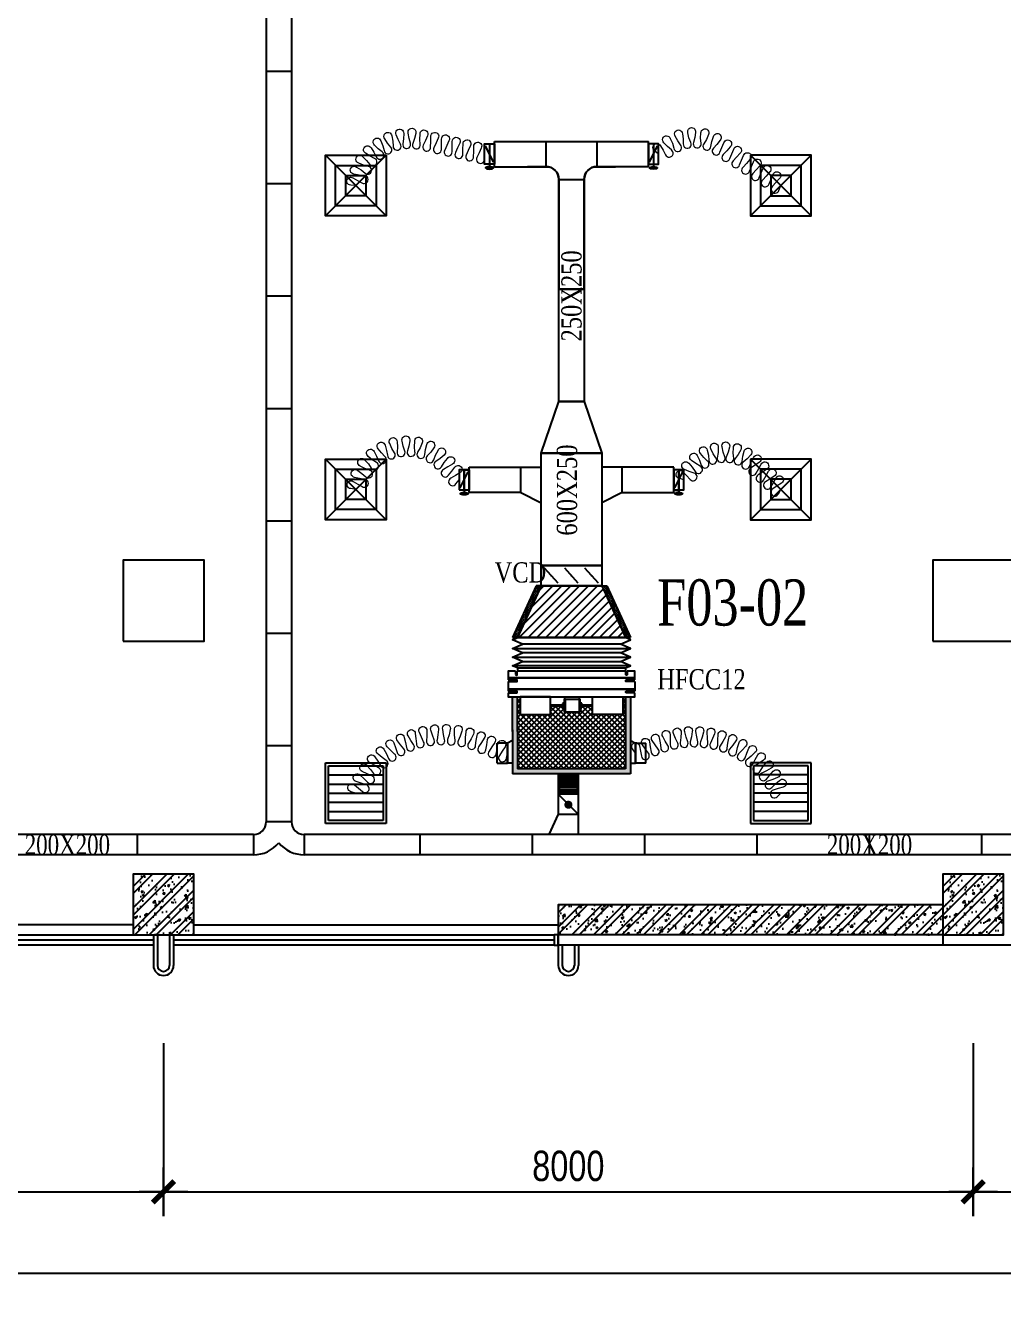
# Model space of a CAD drawing. Header units: metres. Extents: x 352651 to 1421851, y -87441 to -24441.
# Drawn here: x 574113 to 583777, y -79456 to -66894 of the extents above; entities that cross this region are included whole.
import ezdxf
from ezdxf.enums import TextEntityAlignment as Align

# ---------------------------------------------------------------- set-up
doc = ezdxf.new("R2010")
doc.units = ezdxf.units.M
doc.header["$LTSCALE"] = 300
doc.header["$MEASUREMENT"] = 0
doc.header["$PDMODE"] = 2
doc.layers.get('0').update_dxf_attribs({"linetype": 'CONTINUOUS'})
doc.layers.get('Defpoints').update_dxf_attribs({"linetype": 'CONTINUOUS'})
for name, color, linetype in [('bat noi mem', 4, 'CONTINUOUS'), ('CUA', 8, 'CONTINUOUS'), ('CUAGIO', 2, 'CONTINUOUS'), ('dien', 2, 'CONTINUOUS'), ('DIM', 1, 'CONTINUOUS'), ('KT', 1, 'CONTINUOUS'), ('NOITHAT', 145, 'CONTINUOUS'), ('THAY', 9, 'CONTINUOUS'), ('thiet bi', 11, 'CONTINUOUS'), ('TUONG', 7, 'CONTINUOUS'), ('vach', 6, 'CONTINUOUS')]:
    doc.layers.add(name, color=color, linetype=linetype)
doc.layers.add('noi mem', color=5, linetype='BATTING', lineweight=0)
doc.styles.add('CHUKICHTHUOC', font='vnshx.shx', dxfattribs={"width": 0.8, "height": 300, "bigfont": '@extfont2.shx'})
doc.styles.add('PHU', font='vntimeh.shx', dxfattribs={"width": 0.8})
doc.styles.add('ROMANS', font='romans.shx', dxfattribs={"width": 0.75, "bigfont": 'romancvn.shx'})
doc.linetypes.add('BATTING', pattern='A,0.0001,-0.1,[134,ltypeshp.shx,S=0.1,R=0,X=-0.1,Y=0],-0.2,[134,ltypeshp.shx,S=0.1,R=180,X=0.1,Y=0],-0.1', length=0.4001)
doc.dimstyles.new('150', dxfattribs={"dimscale": 150, "dimtxt": 2, "dimasz": 0.1, "dimexe": 1, "dimexo": 0, "dimgap": 0.7, "dimtad": 1, "dimdec": 0, "dimzin": 0, "dimdsep": 46, "dimtxsty": 'CHUKICHTHUOC', "dimblk": 'ARR', "dimcen": 0, "dimdle": 1, "dimclrd": 3, "dimclre": 3, "dimclrt": 3, "dimadec": 0, "dimazin": 0, "dimtfac": 1, "dimtdec": 0, "dimtix": 1, "dimtmove": 2, "dimatfit": 3, "dimldrblk": 'ARR', "dimfxl": 1, "dimtolj": 1, "dimtzin": 0, "dimarcsym": 0})
pattern_1 = [(0, (118321.476, -358213.626), (6.25, 12.5), [0, -12.5])]

# ---------------------------------------------------------------- blocks, each defined once
blk = doc.blocks.new('ARR')
at = {"color": 1}
for p, q in [((0, -16), (0, 16)), ((-16, 0), (16, 0))]:
    blk.add_line(p, q, dxfattribs=at)
at = {"color": 3, "const_width": 3.6}
blk.add_lwpolyline([(-7.07, -7.07), (7.07, 7.07)], dxfattribs=at)
blk = doc.blocks.new('*D76')
at = {"layer": 'Defpoints', "color": 0, "ltscale": 1.5, "transparency": 16777216}
for p in [(567477, -76944), (575477, -76944), (575477, -78413)]:
    blk.add_point(p, dxfattribs=at)
at = {"layer": 'DIM', "color": 3, "lineweight": -2, "ltscale": 1.5, "transparency": 16777216}
for p, q in [((567477, -76944), (567477, -78563)), ((575477, -76944), (575477, -78563)), ((567492, -78413), (575462, -78413))]:
    blk.add_line(p, q, dxfattribs=at)
at = {"layer": 'DIM', "color": 3, "lineweight": -2, "ltscale": 1.5, "transparency": 16777216, "xscale": 15, "yscale": 15, "zscale": 15, "rotation": 180}
blk.add_blockref('ARR', (567477, -78413), dxfattribs=at)
at = {"layer": 'DIM', "color": 3, "lineweight": -2, "ltscale": 1.5, "transparency": 16777216, "xscale": 15, "yscale": 15, "zscale": 15}
blk.add_blockref('ARR', (575477, -78413), dxfattribs=at)
at = {"layer": 'DIM', "color": 3, "ltscale": 1.5, "transparency": 16777216, "insert": (571477, -78158), "char_height": 300, "attachment_point": 5, "style": 'CHUKICHTHUOC'}
blk.add_mtext('\\A1;8000', dxfattribs=at)
blk = doc.blocks.new('*D77')
at = {"layer": 'Defpoints', "color": 0, "ltscale": 1.5, "transparency": 16777216}
for p in [(575477, -76944), (583477, -76944), (583477, -78413)]:
    blk.add_point(p, dxfattribs=at)
at = {"layer": 'DIM', "color": 3, "lineweight": -2, "ltscale": 1.5, "transparency": 16777216}
for p, q in [((575477, -76944), (575477, -78563)), ((583477, -76944), (583477, -78563)), ((575492, -78413), (583462, -78413))]:
    blk.add_line(p, q, dxfattribs=at)
at = {"layer": 'DIM', "color": 3, "lineweight": -2, "ltscale": 1.5, "transparency": 16777216, "xscale": 15, "yscale": 15, "zscale": 15, "rotation": 180}
blk.add_blockref('ARR', (575477, -78413), dxfattribs=at)
at = {"layer": 'DIM', "color": 3, "lineweight": -2, "ltscale": 1.5, "transparency": 16777216, "xscale": 15, "yscale": 15, "zscale": 15}
blk.add_blockref('ARR', (583477, -78413), dxfattribs=at)
at = {"layer": 'DIM', "color": 3, "ltscale": 1.5, "transparency": 16777216, "insert": (579477, -78158), "char_height": 300, "attachment_point": 5, "style": 'CHUKICHTHUOC'}
blk.add_mtext('\\A1;8000', dxfattribs=at)
blk = doc.blocks.new('*D78')
at = {"layer": 'Defpoints', "color": 0, "ltscale": 1.5, "transparency": 16777216}
for p in [(583477, -76944), (589477, -76944), (589477, -78413)]:
    blk.add_point(p, dxfattribs=at)
at = {"layer": 'DIM', "color": 3, "lineweight": -2, "ltscale": 1.5, "transparency": 16777216}
for p, q in [((583477, -76944), (583477, -78563)), ((589477, -76944), (589477, -78563)), ((583492, -78413), (589462, -78413))]:
    blk.add_line(p, q, dxfattribs=at)
at = {"layer": 'DIM', "color": 3, "lineweight": -2, "ltscale": 1.5, "transparency": 16777216, "xscale": 15, "yscale": 15, "zscale": 15, "rotation": 180}
blk.add_blockref('ARR', (583477, -78413), dxfattribs=at)
at = {"layer": 'DIM', "color": 3, "lineweight": -2, "ltscale": 1.5, "transparency": 16777216, "xscale": 15, "yscale": 15, "zscale": 15}
blk.add_blockref('ARR', (589477, -78413), dxfattribs=at)
at = {"layer": 'DIM', "color": 3, "ltscale": 1.5, "transparency": 16777216, "insert": (586477, -78158), "char_height": 300, "attachment_point": 5, "style": 'CHUKICHTHUOC'}
blk.add_mtext('\\A1;6000', dxfattribs=at)
blk = doc.blocks.new('*D79')
at = {"layer": 'Defpoints', "color": 0, "ltscale": 1.5, "transparency": 16777216}
for p in [(545477, -75807), (589477, -75807), (589477, -79216)]:
    blk.add_point(p, dxfattribs=at)
at = {"layer": 'DIM', "color": 3, "lineweight": -2, "ltscale": 1.5, "transparency": 16777216}
for p, q in [((545477, -75807), (545477, -79366)), ((589477, -75807), (589477, -79366)), ((545492, -79216), (589462, -79216))]:
    blk.add_line(p, q, dxfattribs=at)
at = {"layer": 'DIM', "color": 3, "lineweight": -2, "ltscale": 1.5, "transparency": 16777216, "xscale": 15, "yscale": 15, "zscale": 15, "rotation": 180}
blk.add_blockref('ARR', (545477, -79216), dxfattribs=at)
at = {"layer": 'DIM', "color": 3, "lineweight": -2, "ltscale": 1.5, "transparency": 16777216, "xscale": 15, "yscale": 15, "zscale": 15}
blk.add_blockref('ARR', (589477, -79216), dxfattribs=at)
at = {"layer": 'DIM', "color": 3, "ltscale": 1.5, "transparency": 16777216, "insert": (567477, -78961), "char_height": 300, "attachment_point": 5, "style": 'CHUKICHTHUOC'}
blk.add_mtext('\\A1;44000', dxfattribs=at)
blk = doc.blocks.new('cot1')
at = {"layer": 'vach'}
blk.add_lwpolyline([(-400, -400), (400, -400), (400, 400), (-400, 400)], close=True, dxfattribs=at)
blk = doc.blocks.new('SAD')
at = {"layer": 'CUAGIO', "color": 8}
for p, q in [((-300, -300), (300, 300)), ((300, -300), (-300, 300))]:
    blk.add_line(p, q, dxfattribs=at)
at = {"layer": 'CUAGIO'}
blk.add_lwpolyline([(300, -300), (300, 300), (-300, 300), (-300, -300)], close=True, dxfattribs=at)
at = {"layer": 'CUAGIO', "color": 8}
for points in [[(200, -200), (200, 200), (-200, 200), (-200, -200)], [(100, -100), (100, 100), (-100, 100), (-100, -100)]]:
    blk.add_lwpolyline(points, close=True, dxfattribs=at)
blk = doc.blocks.new('SAG')
at = {"layer": 'CUAGIO'}
for p, q in [((-300, 300), (-300, -300)), ((300, 300), (-300, 300)), ((300, -300), (300, 300)), ((-300, -300), (300, -300))]:
    blk.add_line(p, q, dxfattribs=at)
at = {"layer": 'CUAGIO', "color": 8}
for p, q in [((-270, 270), (-270, -270)), ((270, 270), (-270, 270)), ((-180, -270), (-180, 270)), ((-90, -270), (-90, 270)), ((0, -270), (0, 270)), ((90, -270), (90, 270)), ((180, -270), (180, 270)), ((270, -270), (270, 270)), ((-270, -270), (270, -270))]:
    blk.add_line(p, q, dxfattribs=at)
blk = doc.blocks.new('1-van gio D200')
at = {"layer": 'CUAGIO'}
h = blk.add_hatch(dxfattribs=at)
h.set_pattern_fill('ANSI31', color=256, scale=100, style=0)
edge = h.paths.add_edge_path()
edge.add_ellipse((486127, -58494), major_axis=(-38.1, 0), ratio=0.310482, start_angle=0, end_angle=360, ccw=False)
for p, q in [((486167, -58437), (486087, -58277)), ((486127, -58257), (486127, -58494))]:
    blk.add_line(p, q, dxfattribs=at)
at = {"layer": 'CUAGIO', "const_width": 3}
for points in [[(486127, -58457), (486177, -58457), (486177, -58257), (486077, -58257), (486077, -58457), (486127, -58457)], [(486167, -58437), (486087, -58277)], [(486127, -58257), (486127, -58494)]]:
    blk.add_lwpolyline(points, dxfattribs=at)
at = {"layer": 'CUAGIO'}
blk.add_lwpolyline([(486177, -58457), (486077, -58457), (486077, -58257), (486177, -58257)], close=True, dxfattribs=at)
at = {"layer": 'CUAGIO', "const_width": 5.35}
blk.add_lwpolyline([(486131, -58357, -1), (486123, -58357, -1)], format="xyb", close=True, dxfattribs=at)
at = {"layer": 'CUAGIO', "extrusion": (0, 0, -1)}
blk.add_ellipse((486127, -58494), major_axis=(-38.1, 0), ratio=0.310482, start_param=-1.570796, end_param=4.712389, dxfattribs=at)
blk = doc.blocks.new('bac noi mem')
at = {"layer": 'bat noi mem'}
for p, q in [((493887, -64673), (493867, -64693)), ((494067, -64693), (493867, -64693)), ((493867, -64693), (493887, -64713)), ((494047, -64673), (493887, -64673)), ((494047, -64673), (494067, -64693)), ((494067, -64693), (494047, -64713)), ((493887, -64713), (493867, -64733)), ((494067, -64733), (493867, -64733)), ((493867, -64733), (493887, -64753)), ((493887, -64753), (493867, -64773)), ((494067, -64773), (493867, -64773)), ((493867, -64773), (493887, -64793)), ((493887, -64793), (493867, -64813)), ((494067, -64813), (493867, -64813)), ((493867, -64813), (493887, -64833)), ((494047, -64713), (493887, -64713)), ((494047, -64753), (493887, -64753)), ((494047, -64793), (493887, -64793)), ((494047, -64713), (494067, -64733)), ((494067, -64733), (494047, -64753)), ((494047, -64753), (494067, -64773)), ((494067, -64773), (494047, -64793)), ((494047, -64793), (494067, -64813)), ((494067, -64813), (494047, -64833)), ((493887, -64833), (493867, -64853)), ((494067, -64853), (493867, -64853)), ((493867, -64853), (493887, -64873)), ((494047, -64833), (493887, -64833)), ((494047, -64873), (493887, -64873)), ((494047, -64833), (494067, -64853)), ((494067, -64853), (494047, -64873))]:
    blk.add_line(p, q, dxfattribs=at)

msp = doc.modelspace()

# ---------------------------------------------------------------- hatches: boundary and pattern name
at = {"layer": 'CUAGIO'}
h = msp.add_hatch(dxfattribs=at)
h.set_pattern_fill('DOTS', color=256, scale=200, style=0)
h.set_pattern_definition(pattern_1)
h.paths.add_polyline_path([(578974.4, -72938.5), (578924.5, -72938.5), (579158, -72428.5), (579207.9, -72428.5)])
h = msp.add_hatch(dxfattribs=at)
h.set_pattern_fill('DOTS', color=256, scale=200, style=0)
h.set_pattern_definition(pattern_1)
h.paths.add_polyline_path([(579807.9, -72428.5), (579857.9, -72428.5), (580091.4, -72938.5), (580041.4, -72938.5)])
h = msp.add_hatch(dxfattribs=at)
h.set_pattern_fill('DOTS', color=2, scale=200, style=0)
h.set_pattern_definition([(0, (28414.169, -16798.516), (6.25, 12.5), [0, -12.5])])
h.paths.add_polyline_path([(580091.4, -73524), (580041.4, -73524), (580041.4, -74234), (578974.4, -74234), (578974.4, -73851.3), (578974.4, -73524), (578924.4, -73524), (578924.4, -73866.3), (578924.4, -74284), (580091.4, -74284)])
at = {"layer": 'CUAGIO', "ltscale": 1.5}
h = msp.add_hatch(dxfattribs=at)
h.set_pattern_fill('ANSI37', color=9, scale=300, angle=360, style=0)
h.set_pattern_definition([(45, (112129.517, -27374.36), (-26.5165043, 26.5165043), []), (135, (112129.517, -27374.36), (-26.5165043, -26.5165043), [])])
h.paths.add_polyline_path([(580041.4, -74234), (580041.4, -73524), (580015.4, -73524), (580015.4, -73699), (579715.4, -73699), (579715.4, -73616), (579610.1, -73616), (579610.1, -73631.7), (579599.6, -73631.7), (579599.6, -73647.5), (579589.7, -73647.5), (579589.7, -73672.4, -1), (579583.2, -73674.5), (579447.1, -73674.5, -1), (579440.6, -73672.4), (579440.6, -73647.5), (579430.7, -73647.5), (579430.7, -73631.7), (579420.1, -73631.7), (579420.1, -73616), (579300.5, -73616), (579300.5, -73699), (579000.5, -73699), (579000.5, -73524), (578974.4, -73524), (578974.4, -73866.3), (578974.4, -74234)])
at = {"layer": 'Defpoints'}
h = msp.add_hatch(dxfattribs=at)
h.set_pattern_fill('ANSI31', color=256, scale=500, style=0)
h.set_pattern_definition([(45, (111306.127, -358188.93), (-44.194174, 44.194174), [])])
h.paths.add_polyline_path([(579807.9, -72428.5), (579207.9, -72428.5), (578974.4, -72938.5), (580041.4, -72938.5)])
at = {"layer": 'NOITHAT', "linetype": 'Continuous'}
h = msp.add_hatch(dxfattribs=at)
h.set_pattern_fill('ANSI32,_O', color=256, scale=400)
h.set_pattern_definition([(45, (205579.86, -388566.49), (-106.066017, 106.066017), []), (45, (205650.57, -388566.49), (-106.066017, 106.066017), [])])
h.paths.add_polyline_path([(575477.2, -75675.5), (575477.2, -75275.5), (575177.2, -75275.5), (575177.2, -75675.5)])
h.paths.add_polyline_path([(575777.2, -75675.5), (575777.2, -75275.5), (575477.2, -75275.5), (575477.2, -75675.5)])
h.paths.add_polyline_path([(575477.2, -75675.5), (575477.2, -75875.5), (575777.2, -75875.5), (575777.2, -75675.5)])
h.paths.add_polyline_path([(575477.2, -75875.5), (575477.2, -75675.5), (575177.2, -75675.5), (575177.2, -75875.5)])
h = msp.add_hatch(dxfattribs=at)
h.set_pattern_fill('AR-CONC,_O', color=256, scale=30)
h.set_pattern_definition([(50, (205579.86, -388566.49), (215.178055, -18.82564), [22.5, -247.5]), (355, (205579.86, -388566.49), (-41.6254, 225.65764), [18, -198]), (100.4514, (205597.79, -388568.05), (173.552815, 206.83186), [19.12206, -210.34263]), (46.1842, (205579.86, -388506.49), (320.17231, -49.6557), [33.75, -371.25]), (96.6356, (205606.54, -388510.62), (280.39881, 292.23536), [28.68309, -315.5139]), (351.1842, (205579.86, -388506.5), (280.39858, 292.23558), [27, -297]), (21, (205609.86, -388521.49), (179.072116, -120.78567), [22.5, -247.5]), (326, (205609.86, -388521.49), (72.9946, 217.54501), [18, -198]), (71.4514, (205624.78, -388531.55), (252.06679, 96.75915), [19.12206, -210.34263]), (37.5, (205579.86, -388566.486), (3.647957, 99.868156), [0, -195.6, 0, -201, 0, -198.75]), (7.5, (205579.86, -388566.49), (78.920861, 118.323514), [0, -114.6, 0, -191.1, 0, -75.75]), (327.5, (205512.96, -388566.486), (160.146731, -6.766462), [0, -75, 0, -234, 0, -310.5]), (317.5, (205482.96, -388566.49), (174.95585, 30.031495), [0, -97.5, 0, -155.4, 0, -220.5])])
h.paths.add_polyline_path([(575477.2, -75675.5), (575477.2, -75275.5), (575177.2, -75275.5), (575177.2, -75675.5)])
h.paths.add_polyline_path([(575777.2, -75675.5), (575777.2, -75275.5), (575477.2, -75275.5), (575477.2, -75675.5)])
h.paths.add_polyline_path([(575477.2, -75675.5), (575477.2, -75875.5), (575777.2, -75875.5), (575777.2, -75675.5)])
h.paths.add_polyline_path([(575477.2, -75875.5), (575477.2, -75675.5), (575177.2, -75675.5), (575177.2, -75875.5)])
h = msp.add_hatch(dxfattribs=at)
h.set_pattern_fill('ANSI32,_O', color=256, scale=400)
h.set_pattern_definition([(45, (213579.86, -388566.49), (-106.066017, 106.066017), []), (45, (213650.57, -388566.49), (-106.066017, 106.066017), [])])
h.paths.add_polyline_path([(583477.2, -75675.5), (583477.2, -75275.5), (583177.2, -75275.5), (583177.2, -75675.5)])
h.paths.add_polyline_path([(583777.2, -75675.5), (583777.2, -75275.5), (583477.2, -75275.5), (583477.2, -75675.5)])
h.paths.add_polyline_path([(583477.2, -75675.5), (583477.2, -75875.5), (583777.2, -75875.5), (583777.2, -75675.5)])
h.paths.add_polyline_path([(583477.2, -75875.5), (583477.2, -75675.5), (583177.2, -75675.5), (583177.2, -75875.5)])
h = msp.add_hatch(dxfattribs=at)
h.set_pattern_fill('AR-CONC,_O', color=256, scale=30)
h.set_pattern_definition([(50, (213579.86, -388566.49), (215.178055, -18.82564), [22.5, -247.5]), (355, (213579.86, -388566.49), (-41.6254, 225.65764), [18, -198]), (100.4514, (213597.79, -388568.05), (173.552815, 206.83186), [19.12206, -210.34263]), (46.1842, (213579.86, -388506.49), (320.17231, -49.6557), [33.75, -371.25]), (96.6356, (213606.54, -388510.62), (280.39881, 292.23536), [28.68309, -315.5139]), (351.1842, (213579.86, -388506.5), (280.39858, 292.23558), [27, -297]), (21, (213609.86, -388521.49), (179.072116, -120.78567), [22.5, -247.5]), (326, (213609.86, -388521.49), (72.9946, 217.54501), [18, -198]), (71.4514, (213624.78, -388531.55), (252.06679, 96.75915), [19.12206, -210.34263]), (37.5, (213579.86, -388566.486), (3.647957, 99.868156), [0, -195.6, 0, -201, 0, -198.75]), (7.5, (213579.86, -388566.49), (78.920861, 118.323514), [0, -114.6, 0, -191.1, 0, -75.75]), (327.5, (213512.96, -388566.486), (160.146731, -6.766462), [0, -75, 0, -234, 0, -310.5]), (317.5, (213482.96, -388566.49), (174.95585, 30.031495), [0, -97.5, 0, -155.4, 0, -220.5])])
h.paths.add_polyline_path([(583477.2, -75675.5), (583477.2, -75275.5), (583177.2, -75275.5), (583177.2, -75675.5)])
h.paths.add_polyline_path([(583777.2, -75675.5), (583777.2, -75275.5), (583477.2, -75275.5), (583477.2, -75675.5)])
h.paths.add_polyline_path([(583477.2, -75675.5), (583477.2, -75875.5), (583777.2, -75875.5), (583777.2, -75675.5)])
h.paths.add_polyline_path([(583477.2, -75875.5), (583477.2, -75675.5), (583177.2, -75675.5), (583177.2, -75875.5)])
h = msp.add_hatch(dxfattribs=at)
h.set_pattern_fill('AR-CONC,_O', color=256, scale=30)
h.set_pattern_definition([(50, (-101705.94, -347466.49), (215.178055, -18.82564), [22.5, -247.5]), (355, (-101705.94, -347466.49), (-41.6254, 225.65764), [18, -198]), (100.4514, (-101688, -347468.05), (173.552815, 206.83186), [19.12206, -210.342634]), (46.1842, (-101705.94, -347406.49), (320.17231, -49.6557), [33.75, -371.25]), (96.6356, (-101679.26, -347410.62), (280.39881, 292.23536), [28.68309, -315.5139]), (351.1842, (-101705.94, -347406.5), (280.39858, 292.23558), [27, -297]), (21, (-101675.94, -347421.49), (179.072116, -120.785667), [22.5, -247.5]), (326, (-101675.94, -347421.49), (72.9946, 217.545014), [18, -198]), (71.4514, (-101661.02, -347431.55), (252.06679, 96.75915), [19.12206, -210.342634]), (37.5, (-101705.94, -347466.486), (3.6479566, 99.868156), [0, -195.6, 0, -201, 0, -198.75]), (7.5, (-101705.94, -347466.49), (78.920861, 118.323514), [0, -114.6, 0, -191.1, 0, -75.75]), (327.5, (-101772.84, -347466.486), (160.146731, -6.7664615), [0, -75, 0, -234, 0, -310.5]), (317.5, (-101802.84, -347466.49), (174.95585, 30.031495), [0, -97.5, 0, -155.4, 0, -220.5])])
h.paths.add_polyline_path([(579377.2, -75575.5), (579377.2, -75875.5), (580415.5, -75875.5, -0.9423044), (580475.4, -75875.5), (583177.2, -75875.5), (583177.2, -75575.5)])
h = msp.add_hatch(dxfattribs=at)
h.set_pattern_fill('ANSI32,_O', color=256, scale=400)
h.set_pattern_definition([(45, (-101705.94, -347466.49), (-106.066017, 106.066017), []), (45, (-101635.23, -347466.49), (-106.066017, 106.066017), [])])
h.paths.add_polyline_path([(579377.2, -75575.5), (579377.2, -75875.5), (580415.5, -75875.5, -0.9423044), (580475.4, -75875.5), (583177.2, -75875.5), (583177.2, -75575.5)])

# ---------------------------------------------------------------- linework, layer by layer
at = {"layer": 'bat noi mem'}
for p, q in [((578974.4, -72938.5), (580041.4, -72938.5)), ((580041.4, -72938.5), (578974.4, -72938.5)), ((578924.4, -73045.6), (580091.4, -73045.6)), ((579991.4, -73002.8), (579024.4, -73002.8)), ((579991.4, -73088.5), (579024.4, -73088.5)), ((578924.4, -73131.3), (580091.4, -73131.3)), ((580091.4, -73217.1), (578924.4, -73217.1)), ((579024.4, -73174.2), (579991.4, -73174.2))]:
    msp.add_line(p, q, dxfattribs=at)
for points in [[(578974.4, -73238.5), (578924.4, -73217.1), (579024.4, -73174.2), (578924.4, -73131.3), (579024.4, -73088.5), (578924.4, -73045.6), (579024.4, -73002.8), (578924.4, -72959.9), (578974.4, -72938.5)], [(580041.4, -73238.5), (580091.4, -73217.1), (579991.4, -73174.2), (580091.4, -73131.3), (579991.4, -73088.5), (580091.4, -73045.6), (579991.4, -73002.8), (580091.4, -72959.9), (580041.4, -72938.5)]]:
    msp.add_lwpolyline(points, dxfattribs=at)
at = {"layer": 'CUA', "linetype": 'Continuous'}
for p, q in [((544875.8, -75875.5), (579337.2, -75875.5)), ((575377.2, -75925.5), (567577.2, -75925.5)), ((575377.2, -75975.5), (567577.2, -75975.5)), ((579337.2, -75925.5), (575577.2, -75925.5)), ((579337.2, -75975.5), (575577.2, -75975.5))]:
    msp.add_line(p, q, dxfattribs=at)
msp.add_lwpolyline([(579337.2, -75975.5), (579377.2, -75975.5), (579377.2, -75875.5), (579337.2, -75875.5)], close=True, dxfattribs=at)
at = {"layer": 'CUAGIO'}
for p, q in [((576491.2, -59075.8), (576491.2, -74758.8)), ((576741.2, -59075.8), (576741.2, -74758.8)), ((576491.2, -67345.2), (576741.2, -67345.2)), ((578747.9, -68288.5), (578747.9, -68038.5)), ((579257.9, -68288.5), (579257.9, -68038.5)), ((579757.9, -68038.5), (579757.9, -68288.5)), ((580267.9, -68288.5), (580267.9, -68038.5)), ((576491.2, -68455.2), (576741.2, -68455.2)), ((579382.9, -68413.5), (579632.9, -68413.5)), ((576491.2, -69565.2), (576741.2, -69565.2)), ((576491.2, -70675.2), (576741.2, -70675.2)), ((578497.9, -71506.6), (578497.9, -71256.6)), ((578497.9, -71256.6), (579207.9, -71256.6)), ((579007.9, -71506.6), (579007.9, -71256.6)), ((580517.9, -71256.6), (579807.9, -71256.6)), ((580007.9, -71506.6), (580007.9, -71256.6)), ((580517.9, -71506.6), (580517.9, -71256.6)), ((579007.9, -71506.6), (578497.9, -71506.6)), ((579007.9, -71506.6), (579207.9, -71606.6)), ((580007.9, -71506.6), (579807.9, -71606.6)), ((580007.9, -71506.6), (580517.9, -71506.6)), ((576491.2, -71785.2), (576741.2, -71785.2)), ((579807.9, -72228.5), (579207.9, -72228.5)), ((579374.9, -72402.8), (579241, -72254.2)), ((579574.9, -72402.8), (579441, -72254.2)), ((579774.9, -72402.8), (579641, -72254.2)), ((579158, -72428.5), (578924.5, -72938.5)), ((579207.9, -72428.5), (578974.4, -72938.5)), ((579207.9, -72428.5), (579158, -72428.5)), ((579158, -72428.5), (579857.9, -72428.5)), ((579207.9, -72428.5), (579158, -72428.5)), ((579807.9, -72428.5), (580041.4, -72938.5)), ((579807.9, -72428.5), (579857.9, -72428.5)), ((579807.9, -72428.5), (579857.9, -72428.5)), ((579857.9, -72428.5), (580091.4, -72938.5)), ((576491.2, -72895.2), (576741.2, -72895.2)), ((580091.4, -72938.5), (578924.5, -72938.5)), ((578924.5, -72938.5), (580091.4, -72938.5)), ((578974.4, -72938.5), (580041.4, -72938.5)), ((580041.4, -72938.5), (578974.4, -72938.5)), ((578924.4, -73866.3), (578924.4, -73524)), ((578974.4, -73866.3), (578974.4, -73524)), ((580041.4, -73851.3), (580041.4, -73524)), ((578924.4, -73851.3), (578924.4, -74284)), ((578974.4, -73851.3), (578974.4, -74234)), ((580041.4, -73851.3), (580041.4, -74232.2)), ((578774.7, -74180.1), (578774.7, -73980.1)), ((578874.4, -73980.1), (578774.7, -73980.1)), ((578874.4, -74180.1), (578874.4, -73980.1)), ((578874.4, -74180.1), (578874.4, -73980.1)), ((578874.4, -74180.1), (578874.4, -73980.1)), ((578874.4, -73980.1), (578874.4, -74180.1)), ((580141.4, -73980.1), (580141.4, -74180.1)), ((580141.4, -74180.1), (580141.4, -73980.1)), ((580141.4, -74180.1), (580141.4, -73980.1)), ((580141.4, -73980.1), (580141.4, -74180.1)), ((580141.4, -73980.1), (580241.1, -73980.1)), ((580241.1, -74180.1), (580241.1, -73980.1)), ((576491.2, -74005.2), (576741.2, -74005.2)), ((579377.6, -74284), (579377.6, -74684)), ((579577.6, -74785.2), (579577.6, -74284)), ((579577.6, -74484), (579377.6, -74484)), ((579377.6, -74484), (579577.6, -74684.4)), ((579377.6, -74484), (579377.6, -74684.4)), ((579577.6, -74694.9), (579577.6, -74484)), ((579577.6, -74883.8), (579577.6, -74566.6)), ((579377.6, -74684), (579284.9, -74883.8)), ((579377.6, -74684), (579577.6, -74684)), ((579577.6, -74684.4), (579377.6, -74684.4)), ((576366.2, -74883.8), (571638.3, -74883.8)), ((575219.7, -75083.8), (575219.7, -74883.8)), ((585782.7, -74883.8), (576866.2, -74883.8)), ((578012.7, -75083.8), (578012.7, -74883.8)), ((579122.7, -75083.8), (579122.7, -74883.8)), ((580232.7, -75083.8), (580232.7, -74883.8)), ((581342.7, -75083.8), (581342.7, -74883.8)), ((582452.7, -75083.8), (582452.7, -74883.8)), ((583562.7, -75083.8), (583562.7, -74883.8)), ((576366.2, -75083.8), (571638.3, -75083.8)), ((585782.7, -75083.8), (576866.2, -75083.8))]:
    msp.add_line(p, q, dxfattribs=at)
at = {"layer": 'CUAGIO', "ltscale": 1.5}
msp.add_line((578747.9, -68038.5), (580267.9, -68038.5), dxfattribs=at)
at = {"layer": 'CUAGIO', "color": 2}
for p, q in [((580041.4, -73524), (580041.4, -74234)), ((580091.4, -73524), (580091.4, -74284)), ((580041.4, -74234), (578974.4, -74234)), ((580091.4, -74284), (578924.4, -74284))]:
    msp.add_line(p, q, dxfattribs=at)
at = {"layer": 'CUAGIO'}
for points in [[(578747.9, -68288.5), (579257.9, -68288.5, -0.4142136), (579382.9, -68413.5), (579382.9, -69498.5), (579632.9, -69498.5), (579632.9, -68413.5, -0.4142136), (579757.9, -68288.5), (579942.9, -68288.5)], [(580267.9, -68288.5), (579757.9, -68288.5, 0.4142136), (579632.9, -68413.5), (579632.9, -69498.5), (579382.9, -69498.5), (579382.9, -68413.5, 0.4142136), (579257.9, -68288.5), (579072.9, -68288.5)]]:
    msp.add_lwpolyline(points, format="xyb", dxfattribs=at)
for points in [[(579382.9, -70608.5), (579382.9, -69498.5), (579632.9, -69498.5), (579632.9, -70608.5)], [(579807.9, -71118.5), (579207.9, -71118.5), (579382.9, -70608.5), (579632.9, -70608.5)], [(578497.9, -71481.6), (578447.9, -71481.6), (578447.9, -71281.6), (578497.9, -71281.6)], [(580517.9, -71481.6), (580567.9, -71481.6), (580567.9, -71281.6), (580517.9, -71281.6)], [(579207.9, -72228.5), (579807.9, -72228.5), (579807.9, -72428.5), (579207.9, -72428.5)]]:
    msp.add_lwpolyline(points, close=True, dxfattribs=at)
at = {"layer": 'CUAGIO', "color": 2}
msp.add_lwpolyline([(579207.9, -71118.5), (579807.9, -71118.5), (579807.9, -72228.5), (579207.9, -72228.5)], close=True, dxfattribs=at)
at = {"layer": 'CUAGIO'}
for points, const_width in [([(579302.9, -72328.5, 1), (579312.9, -72328.5, 1)], 10), ([(579502.9, -72328.5, 1), (579512.9, -72328.5, 1)], 10), ([(579702.9, -72328.5, 1), (579712.9, -72328.5, 1)], 10), ([(579457.6, -74589.5, 1), (579497.6, -74589.5, 1)], 40)]:
    msp.add_lwpolyline(points, format="xyb", close=True, dxfattribs=dict(at, const_width=const_width))
for points in [[(578924.4, -73954.8), (578874.4, -73980.1)], [(580091.4, -73954.8), (580141.4, -73980.1)], [(578774.7, -74180.1), (578874.4, -74180.1)], [(578924.4, -74180.1), (578874.4, -74180.1)], [(578924.4, -74180.1), (578874.4, -74180.1)], [(578924.4, -74180.1), (578874.4, -74180.1)], [(580091.4, -74180.1), (580141.4, -74180.1)], [(580091.4, -74180.1), (580141.4, -74180.1)], [(580091.4, -74180.1), (580141.4, -74180.1)], [(580241.1, -74180.1), (580141.4, -74180.1)]]:
    msp.add_lwpolyline(points, dxfattribs=at)
for centre, radius, start, end in [((576366.2, -74758.8), 125, 270, 0), ((576866.2, -74758.8), 125, 180, 270), ((576366.2, -74758.8), 325, 270, 320.28486), ((576866.2, -74758.8), 325, 219.71514, 270)]:
    msp.add_arc(centre, radius, start, end, dxfattribs=at)
at = {"layer": 'dien'}
for p, q in [((576741.2, -74758.8), (576491.2, -74758.8)), ((576366.2, -74883.8), (576366.2, -75083.8)), ((576866.2, -74883.8), (576866.2, -75083.8))]:
    msp.add_line(p, q, dxfattribs=at)
at = {"layer": 'noi mem', "linetype": 'ByBlock', "ltscale": 1.5}
for points in [[(577377.2, -68475.5), (577326.4, -68470.5, -1.3333333), (577348.6, -68398.9), (577393.3, -68423.5), (577438, -68448.1, 1.3333333), (577460.2, -68376.5), (577409.5, -68371.5), (577358.5, -68362.8, -1.3333333), (577385.5, -68292.9), (577429.1, -68320.7), (577468.3, -68352.3, 1.3333333), (577502.4, -68285.5), (577453.8, -68272.3), (577405.7, -68253.3, -1.3333333), (577446.5, -68190.4), (577483.4, -68226.6), (577515.3, -68265.5, 1.3333333), (577562.4, -68207.1), (577517.6, -68184.2), (577474.3, -68155.8, -1.3333333), (577527.2, -68102.6), (577555.9, -68145.6), (577579.2, -68190.3, 1.3333333), (577637.2, -68142.7), (577598, -68111.1), (577561.5, -68074.4, -1.3333333), (577624.1, -68033.2), (577643.4, -68081.2), (577657, -68129.7, 1.3333333), (577723.6, -68095.1), (577691.7, -68056.1), (577663.5, -68012.7, -1.3333333), (577733.3, -67985.2), (577742.3, -68036.1), (577745.7, -68086.3, 1.3333333), (577817.9, -68066.1), (577794.8, -68021.4), (577776.1, -67973.2, -1.3333333), (577850, -67960.5), (577848.4, -68012.3), (577841.4, -68062.1, 1.3333333), (577916.2, -68057.2), (577902.7, -68008.7), (577894.3, -67957.6, -1.3333333), (577969.2, -67960.4), (577957.1, -68010.7), (577940, -68058.1, 1.3333333), (578014.3, -68068.6), (578011, -68018.3), (578011.8, -67967.1, -1.3333333), (578085, -67983.5), (578064.1, -68030.2), (578042.9, -68076.6, 1.3333333), (578116.1, -68093.3), (578117.2, -68042.3), (578118.3, -67991.2, -1.3333333), (578191.4, -68007.9), (578170.3, -68054.4), (578149.1, -68100.9, 1.3333333), (578222.2, -68117.6), (578223.3, -68066.5), (578224.4, -68015.5, -1.3333333), (578297.6, -68032.2), (578276.4, -68078.6), (578255.3, -68125.1, 1.3333333), (578328.4, -68141.8), (578329.5, -68090.8), (578330.6, -68039.7, -1.3333333), (578403.7, -68056.4), (578382.6, -68102.9), (578361.4, -68149.3, 1.3333333), (578434.5, -68166), (578435.6, -68115), (578436.7, -68064, -1.3333333), (578509.9, -68080.7), (578488.7, -68127.1), (578467.6, -68173.6, 1.3333333), (578540.7, -68190.3), (578541.8, -68139.2), (578542.9, -68088.2, -1.3333333), (578616, -68104.9), (578594.9, -68151.4), (578573.7, -68197.8, 1.3333333), (578646.8, -68214.5), (578647.9, -68163.5)], [(580367.9, -68163.5), (580329.4, -68130.5, -1.3333333), (580387.2, -68082.6), (580412.5, -68126.6), (580437.5, -68170.6, 1.3333333), (580495.4, -68123), (580457.2, -68089.9), (580421.8, -68052.2, -1.3333333), (580484.2, -68010.7), (580505.3, -68057.9), (580518.9, -68105.7, 1.3333333), (580586.4, -68073), (580557.3, -68032.7), (580533.2, -67986.9, -1.3333333), (580604.5, -67963.6), (580612.2, -68014.7), (580612.5, -68064.5, 1.3333333), (580686.3, -68051), (580669, -68004.3), (580658.2, -67953.8, -1.3333333), (580733.1, -67950.4), (580726.8, -68001.8), (580713.7, -68049.8, 1.3333333), (580788.4, -68056.6), (580784.3, -68007), (580787.4, -67955.4, -1.3333333), (580860.5, -67972.3), (580840.6, -68020), (580815.2, -68062.8, 1.3333333), (580885.3, -68089.4), (580894.6, -68040.5), (580911.4, -67991.6, -1.3333333), (580977.3, -68027.4), (580945.4, -68068.1), (580911.1, -68105.5, 1.3333333), (580974.1, -68146.1), (580994, -68099.4), (581013.9, -68052.8, -1.3333333), (581076.9, -68093.4), (581042.6, -68130.8), (581008.3, -68168.2, 1.3333333), (581071.3, -68208.8), (581091.2, -68162.1), (581111.1, -68115.4, -1.3333333), (581174.1, -68156.1), (581139.8, -68193.5), (581105.5, -68230.8, 1.3333333), (581168.5, -68271.5), (581188.4, -68224.8), (581208.3, -68178.1, -1.3333333), (581271.3, -68218.8), (581237, -68256.1), (581202.7, -68293.5, 1.3333333), (581265.7, -68334.1), (581285.6, -68287.5), (581305.5, -68240.8, -1.3333333), (581368.5, -68281.4), (581334.2, -68318.8), (581299.9, -68356.2, 1.3333333), (581363, -68396.8), (581382.8, -68350.1), (581402.7, -68303.5, -1.3333333), (581465.7, -68344.1), (581431.4, -68381.5), (581397.1, -68418.9, 1.3333333), (581460.2, -68459.5), (581480, -68412.8), (581499.9, -68366.1, -1.3333333), (581562.9, -68406.8), (581528.6, -68444.2), (581494.3, -68481.5, 1.3333333), (581557.4, -68522.2), (581577.2, -68475.5)], [(577377.2, -71475.5), (577327, -71467.6, -1.3333333), (577351.9, -71396.9), (577396, -71422.2), (577439.9, -71447.6, 1.3333333), (577465, -71376.9), (577414.9, -71368.9), (577364.8, -71356.6, -1.3333333), (577395.4, -71288.1), (577438, -71317.3), (577475.6, -71350.3, 1.3333333), (577513.8, -71285.8), (577466.8, -71268.7), (577420.7, -71245.4, -1.3333333), (577465.9, -71185.6), (577500.8, -71223.6), (577530.1, -71264.3, 1.3333333), (577581.8, -71209.9), (577539.8, -71182.7), (577500.1, -71149.7, -1.3333333), (577557.6, -71101.5), (577583.1, -71146.4), (577602.5, -71192.6, 1.3333333), (577665.1, -71151.2), (577630.2, -71115.3), (577599, -71074.2, -1.3333333), (577665.8, -71040.2), (577680.6, -71089.7), (577689.1, -71139, 1.3333333), (577759.4, -71112.8), (577733.5, -71069.9), (577712.3, -71022.9, -1.3333333), (577785, -71004.7), (577788.3, -71056.2), (577785.6, -71106.2, 1.3333333), (577860, -71096.4), (577844.4, -71048.9), (577834.2, -70998.2, -1.3333333), (577909.2, -70996.9), (577900.8, -71047.9), (577886.9, -71096, 1.3333333), (577961.6, -71103.1), (577957.1, -71053.2), (577958.6, -71001.6, -1.3333333), (578031.9, -71017.2), (578012.4, -71064.9), (577988, -71108.7, 1.3333333), (578059.2, -71132.4), (578066, -71082.8), (578079, -71032.8, -1.3333333), (578147, -71064.5), (578117.2, -71106.6), (578083.7, -71143.8, 1.3333333), (578147.7, -71182.9), (578165.4, -71136.1), (578189.3, -71090.3, -1.3333333), (578248.5, -71136.4), (578210, -71170.8), (578169, -71199.5, 1.3333333), (578222.6, -71251.9), (578250.4, -71210.3), (578282.2, -71170.5, -1.3333333), (578331.3, -71227.2), (578287.4, -71253), (578243.5, -71278.6, 1.3333333), (578292.3, -71335.5), (578324.2, -71295.9), (578356.1, -71256.3, -1.3333333), (578405, -71313.2), (578361.1, -71338.7), (578317.2, -71364.3, 1.3333333), (578366, -71421.2), (578397.9, -71381.6)], [(580617.9, -71381.6), (580569.1, -71365.1, -1.3333333), (580609.6, -71302), (580644.9, -71339.5), (580680.3, -71377, 1.3333333), (580720.8, -71313.8), (580672, -71297.4), (580623.6, -71277.5, -1.3333333), (580667.8, -71217), (580701.4, -71257), (580728.9, -71299.7, 1.3333333), (580780.1, -71245), (580735.6, -71220.5), (580693.4, -71189.6, -1.3333333), (580750.9, -71141.4), (580773.9, -71188.3), (580790.3, -71236.4, 1.3333333), (580853.2, -71195.5), (580815.8, -71161), (580782.3, -71121, -1.3333333), (580849.6, -71087.9), (580860.7, -71139), (580865.1, -71189.6, 1.3333333), (580935.9, -71165), (580907.9, -71122.6), (580885, -71075.6, -1.3333333), (580958.2, -71059.7), (580956.8, -71112), (580948.9, -71162.2, 1.3333333), (581023.6, -71155.2), (581006.6, -71107.3), (580995.5, -71056.2, -1.3333333), (581070.5, -71058.3), (581056.6, -71108.7), (581036.9, -71155.6, 1.3333333), (581111.1, -71166.7), (581106, -71116.1), (581107.5, -71063.9, -1.3333333), (581179.8, -71083.9), (581154.2, -71129.5), (581123.9, -71170.2, 1.3333333), (581193.3, -71198.8), (581200.5, -71148.5), (581214.4, -71098.2, -1.3333333), (581279.8, -71134.9), (581244.1, -71173), (581204.9, -71205.4, 1.3333333), (581265.3, -71249.7), (581284.4, -71202.6), (581309, -71157, -1.3333333), (581364.5, -71207.4), (581321.4, -71236.3), (581278.1, -71264.3, 1.3333333), (581332.9, -71315.5), (581357.9, -71270.5), (581383, -71225.4, -1.3333333), (581437.8, -71276.6), (581394.5, -71304.6), (581351.2, -71332.6, 1.3333333), (581406, -71383.8), (581431, -71338.8), (581456.1, -71293.8, -1.3333333), (581510.9, -71345), (581467.6, -71373), (581424.3, -71401, 1.3333333), (581479.1, -71452.2), (581504.1, -71407.1), (581529.2, -71362.1, -1.3333333), (581584, -71413.3), (581540.7, -71441.3), (581497.4, -71469.3, 1.3333333), (581552.2, -71520.5), (581577.2, -71475.5)], [(577377.2, -74475.5), (577328.4, -74460.8, -1.3333333), (577363.7, -74394.5), (577403.2, -74426.8), (577442.6, -74459, 1.3333333), (577477.9, -74392.8), (577429.1, -74378.1), (577380.6, -74361.1, -1.3333333), (577418.5, -74296.4), (577457, -74330.4), (577492.7, -74366.2, 1.3333333), (577534.4, -74303.9), (577487.7, -74284.6), (577441.5, -74262, -1.3333333), (577486.8, -74202.2), (577521, -74240.6), (577552.2, -74280.4, 1.3333333), (577601, -74223.5), (577556.9, -74198.7), (577513.8, -74170.8, -1.3333333), (577565.9, -74116.9), (577595.3, -74159), (577621.5, -74202.2, 1.3333333), (577676.7, -74151.5), (577635.9, -74121.7), (577596.4, -74088.9, -1.3333333), (577654.5, -74041.5), (577678.7, -74086.9), (577699.6, -74132.9, 1.3333333), (577760.5, -74089.1), (577723.5, -74054.6), (577688.2, -74017.3, -1.3333333), (577751.5, -73977.2), (577770.1, -74025.1), (577785.4, -74073.3, 1.3333333), (577851.1, -74037.1), (577818.4, -73998.4), (577787.8, -73957.2, -1.3333333), (577855.5, -73924.9), (577868.2, -73974.7), (577877.7, -74024.4, 1.3333333), (577947.2, -73996.2), (577919.4, -73954), (577893.9, -73909.4, -1.3333333), (577964.9, -73885.4), (577971.7, -73936.3), (577975.1, -73986.8, 1.3333333), (578047.5, -73967.1), (578024.9, -73921.8), (578004.9, -73874.5, -1.3333333), (578078.3, -73859.1), (578078.9, -73910.5), (578076.4, -73961, 1.3333333), (578150.6, -73950.1), (578133.5, -73902.5), (578119.2, -73853.1, -1.3333333), (578194, -73846.6), (578188.5, -73897.7), (578179.9, -73947.5, 1.3333333), (578254.9, -73945.4), (578243.6, -73896.1), (578235.4, -73845.4, -1.3333333), (578310.3, -73847.9), (578298.8, -73897.9), (578284.4, -73946.4, 1.3333333), (578359.1, -73953.3), (578353.7, -73903), (578351.5, -73851.7, -1.3333333), (578425.7, -73863), (578408.3, -73911.3), (578388.2, -73957.7, 1.3333333), (578461.5, -73973.4), (578462.2, -73922.9), (578466.2, -73871.6, -1.3333333), (578538.4, -73891.7), (578515.4, -73937.6), (578490, -73981.3, 1.3333333), (578560.9, -74005.7), (578567.6, -73955.5), (578577.1, -73905.3, -1.3333333), (578646.7, -73933.2), (578618.8, -73976), (578590.8, -74018.6, 1.3333333), (578660.3, -74046.9), (578670, -73996.8), (578679.6, -73946.8, -1.3333333), (578749.1, -73975.1), (578721.1, -74017.6), (578693.1, -74060.2, 1.3333333), (578762.5, -74088.5), (578772.2, -74038.5), (578781.9, -73988.4, -1.3333333), (578851.3, -74016.7), (578823.3, -74059.3), (578795.3, -74101.8, 1.3333333), (578864.8, -74130.1), (578874.4, -74080.1)], [(580141.4, -74080.1), (580111.7, -74038.4, -1.3333333), (580180.8, -74009.2), (580189.9, -74059.6), (580199.1, -74110, 1.3333333), (580268.2, -74080.8), (580238.5, -74039.1), (580208.7, -73997.4, -1.3333333), (580277.8, -73968.2), (580287, -74018.6), (580296.1, -74069, 1.3333333), (580365.2, -74039.8), (580335.5, -73998.1), (580306.2, -73955.7, -1.3333333), (580375.6, -73927.4), (580384.2, -73978.2), (580389.9, -74028.8, 1.3333333), (580460.8, -74004.3), (580434, -73961), (580409.5, -73915.6, -1.3333333), (580481.6, -73895.1), (580484.6, -73946.6), (580484.6, -73997.5, 1.3333333), (580557.8, -73981.1), (580536, -73935.1), (580516.8, -73887.2, -1.3333333), (580590.8, -73875), (580588, -73926.5), (580582.2, -73977, 1.3333333), (580656.8, -73969), (580640.3, -73920.8), (580626.5, -73871.1, -1.3333333), (580701.4, -73867.2), (580692.9, -73918.1), (580681.5, -73967.7, 1.3333333), (580756.5, -73968), (580745.5, -73918.3), (580737.4, -73867.4, -1.3333333), (580812.3, -73871.9), (580798.1, -73921.5), (580781.2, -73969.5, 1.3333333), (580855.7, -73978.3), (580850.4, -73927.7), (580848.1, -73876.1, -1.3333333), (580921.9, -73889.1), (580902.3, -73936.8), (580880.1, -73982.5, 1.3333333), (580953.1, -73999.6), (580953.5, -73948.7), (580957, -73897.2, -1.3333333), (581029, -73918.4), (581004, -73963.6), (580976.9, -74006.6, 1.3333333), (581047.5, -74031.7), (581053.6, -73981.2), (581062.9, -73930.5, -1.3333333), (581132, -73959.5), (581102.2, -74001.6), (581070.4, -74041.3, 1.3333333), (581137.8, -74074.2), (581149.5, -74024.7), (581164.4, -73975.3, -1.3333333), (581229.8, -74012), (581195.4, -74050.5), (581159.4, -74086.3, 1.3333333), (581222.6, -74126.6), (581239.8, -74078.7), (581260.2, -74031.3, -1.3333333), (581321.1, -74075.1), (581282.6, -74109.5), (581242.7, -74141.1, 1.3333333), (581301.1, -74188.2), (581323.6, -74142.5), (581349.1, -74097.7, -1.3333333), (581404.7, -74148), (581362.6, -74177.9), (581319.4, -74204.8, 1.3333333), (581372.1, -74258.2), (581399.6, -74215.3), (581430, -74173.6, -1.3333333), (581479.6, -74229.9), (581434.4, -74254.8), (581388.5, -74276.7, 1.3333333), (581434.9, -74335.7), (581467, -74296.2), (581501.9, -74258.2, -1.3333333), (581544.8, -74319.6), (581497.2, -74339.3), (581449.1, -74356, 1.3333333), (581488.5, -74419.7), (581524.9, -74384.1), (581562.7, -74349.6, -1.3333333), (581600, -74414.6), (581551.1, -74429.8), (581502.1, -74445, 1.3333333), (581539.4, -74510), (581577.2, -74475.5)]]:
    msp.add_lwpolyline(points, format="xyb", dxfattribs=at)
at = {"layer": 'THAY', "linetype": 'Continuous'}
for p, q in [((575177.2, -75775.5), (567777.2, -75775.5)), ((575777.2, -75775.5), (579377.2, -75775.5))]:
    msp.add_line(p, q, dxfattribs=at)
at = {"layer": 'thiet bi'}
for p, q in [((578974.4, -73238.5), (580041.4, -73238.5)), ((578974.4, -73238.5), (578974.4, -73270)), ((580041.4, -73238.5), (580041.4, -73270)), ((580133.4, -73336), (578882.4, -73336)), ((580133.4, -73341), (578882.4, -73341)), ((580133.4, -73447), (578882.4, -73447)), ((580133.4, -73452), (578882.4, -73452)), ((579420.1, -73606.9), (579300.5, -73606.9)), ((579300.5, -73606.9), (579300.5, -73616)), ((579420.1, -73616), (579300.5, -73616)), ((579430.7, -73591.3), (579420.1, -73591.3)), ((579420.1, -73591.3), (579420.1, -73631.7)), ((579440.6, -73575.5), (579430.7, -73575.5)), ((579430.7, -73575.5), (579430.7, -73647.5)), ((579443.8, -73546.1), (579443.8, -73524)), ((579447.1, -73548.4), (579447.1, -73674.5)), ((579583.2, -73548.4), (579583.2, -73674.5)), ((579586.5, -73546.1), (579586.5, -73524)), ((579589.7, -73575.5), (579599.6, -73575.5)), ((579599.6, -73575.5), (579599.6, -73647.5)), ((579599.6, -73591.3), (579610.1, -73591.3)), ((579610.1, -73591.3), (579610.1, -73631.7)), ((579715.4, -73606.9), (579610.1, -73606.9)), ((579715.4, -73616), (579610.1, -73616)), ((579430.7, -73631.7), (579420.1, -73631.7)), ((579440.6, -73647.5), (579430.7, -73647.5)), ((579589.7, -73647.5), (579599.6, -73647.5)), ((579599.6, -73631.7), (579610.1, -73631.7))]:
    msp.add_line(p, q, dxfattribs=at)
for points in [[(578956.4, -73270), (578882.4, -73270), (578882.4, -73357.5)], [(580043.4, -73270), (578972.4, -73270)], [(580133.4, -73357.5), (580133.4, -73270), (580059.4, -73270)], [(578882.4, -73373.5), (578882.4, -73468.5)], [(578882.4, -73484.5), (578882.4, -73524), (580133.4, -73524), (580133.4, -73484.5)], [(580133.4, -73373.5), (580133.4, -73468.5)]]:
    msp.add_lwpolyline(points, dxfattribs=at)
for points in [[(578882.4, -73373.5), (578964.4, -73373.5, 1), (578964.4, -73357.5), (578882.4, -73357.5)], [(578956.4, -73270), (578956.4, -73302, 1), (578972.4, -73302), (578972.4, -73270)], [(580059.4, -73270), (580059.4, -73302, -1), (580043.4, -73302), (580043.4, -73270)], [(580133.4, -73373.5), (580051.4, -73373.5, -1), (580051.4, -73357.5), (580133.4, -73357.5)], [(578882.4, -73484.5), (578964.4, -73484.5, 1), (578964.4, -73468.5), (578882.4, -73468.5)], [(580133.4, -73484.5), (580051.4, -73484.5, -1), (580051.4, -73468.5), (580133.4, -73468.5)]]:
    msp.add_lwpolyline(points, format="xyb", dxfattribs=at)
for points in [[(579000.5, -73699), (579300.5, -73699), (579300.5, -73524), (579000.5, -73524)], [(579589.7, -73674.5), (579440.6, -73674.5), (579440.6, -73548.4), (579589.7, -73548.4)], [(580015.4, -73699), (579715.4, -73699), (579715.4, -73524), (580015.4, -73524)]]:
    msp.add_lwpolyline(points, close=True, dxfattribs=at)
for centre, start, end in [((579443.8, -73549.5), 18.04953, 161.95047), ((579586.5, -73549.5), 18.04953, 161.95047), ((579443.8, -73673.5), 198.04953, 341.95047), ((579586.5, -73673.5), 198.04953, 341.95047)]:
    msp.add_arc(centre, 3.41, start, end, dxfattribs=at)
at = {"layer": 'TUONG'}
for p, q in [((575377.2, -75875.5), (575377.2, -76175.5)), ((575417.2, -75875.5), (575417.2, -76175.5)), ((575537.2, -75875.5), (575537.2, -76175.5)), ((575577.2, -75875.5), (575577.2, -76175.5)), ((579377.2, -75875.5), (579377.2, -76175.5)), ((579377.2, -75875.5), (579377.2, -76175.5)), ((583177.2, -75875.5), (583177.2, -75975.5)), ((589877.2, -75975.5), (579377.2, -75975.5)), ((579417.2, -75975.5), (579417.2, -76175.5)), ((579537.2, -75975.5), (579537.2, -76175.5)), ((579577.2, -75975.5), (579577.2, -76075.5)), ((579577.2, -75975.5), (579577.2, -76175.5))]:
    msp.add_line(p, q, dxfattribs=at)
for centre, radius in [((575477.2, -76175.5), 100), ((575477.2, -76175.5), 60), ((579477.2, -76175.5), 100), ((579477.2, -76175.5), 60)]:
    msp.add_arc(centre, radius, 180, 0, dxfattribs=at)
at = {"layer": 'vach'}
for p, q in [((579377.2, -75575.5), (583177.2, -75575.5)), ((579377.2, -75575.5), (579377.2, -75875.5)), ((583177.2, -75875.5), (579377.2, -75875.5))]:
    msp.add_line(p, q, dxfattribs=at)
for points in [[(575177.2, -75875.5), (575777.2, -75875.5), (575777.2, -75275.5), (575177.2, -75275.5)], [(583177.2, -75875.5), (583777.2, -75875.5), (583777.2, -75275.5), (583177.2, -75275.5)]]:
    msp.add_lwpolyline(points, close=True, dxfattribs=at)

# ---------------------------------------------------------------- block references
at = {"layer": 'CUAGIO'}
for name, p in [('1-van gio D200', (92570.9, -9806.1)), ('bac noi mem', (85510.9, -9611))]:
    msp.add_blockref(name, p, dxfattribs=at)
at = {"layer": 'CUAGIO', "xscale": -1}
for p in [(1066445, -9806.1), (1064575, -13024.2), (1066695, -13024.2)]:
    msp.add_blockref('1-van gio D200', p, dxfattribs=at)
for name, p, rotation in [('SAD', (577377.2, -68475.5), 180), ('SAD', (577377.2, -71475.5), 180), ('SAG', (577377.2, -74475.5), 270)]:
    msp.add_blockref(name, p, dxfattribs=dict(at, rotation=rotation))
at = {"layer": 'CUAGIO'}
for name, p, rotation in [('SAD', (581577.2, -68475.5), 180), ('SAD', (581577.2, -71475.5), 180), ('SAG', (581577.2, -74475.5), 90)]:
    msp.add_blockref(name, p, dxfattribs=dict(at, rotation=rotation))
at = {"layer": 'vach'}
for p in [(575477.2, -72575.5), (583477.2, -72575.5)]:
    msp.add_blockref('cot1', p, dxfattribs=at)

# ---------------------------------------------------------------- texts
at = {"layer": 'CUAGIO', "color": 2, "style": 'PHU', "width": 0.75}
for p in [(574527.4, -75083.8), (582452.7, -75083.8)]:
    msp.add_text('200X200', height=200, dxfattribs=at).set_placement(p, align=Align.CENTER)
at = {"layer": 'CUAGIO', "color": 2, "char_height": 200, "attachment_point": 1, "rotation": 90, "style": 'PHU'}
for s, insert, width in [('250x250', (579407.7, -70014.1), 788.836), ('600x250', (579363.3, -71931.9), 1155.253)]:
    msp.add_mtext(s, dxfattribs=dict(at, insert=insert, width=width))
at = {"layer": 'CUAGIO', "color": 2, "char_height": 200, "attachment_point": 1, "style": 'PHU'}
for s, insert, width in [('VCD', (578748.2, -72195.1), 439.881), ('hfcc12', (580356, -73250.2), 924.737)]:
    msp.add_mtext(s, dxfattribs=dict(at, insert=insert, width=width))
at = {"layer": 'KT', "ltscale": 1.5, "insert": (580355.5, -72363.7), "char_height": 456.096, "width": 2517.297, "attachment_point": 1, "style": 'ROMANS'}
msp.add_mtext('{\\fTimes New Roman|b0|i0|c0|p18;F03-02}', dxfattribs=at)

# ---------------------------------------------------------------- dimensions: what is measured, and where the dimension line sits
at = {"layer": 'DIM'}
for base, p1, p2, picture, middle in [((589477.2, -79216.2), (545477.2, -75807.3), (589477.2, -75807.3), '*D79', (567477.2, -78961.2)), ((575477.2, -78412.6), (567477.2, -76944.1), (575477.2, -76944.1), '*D76', (571477.2, -78157.6)), ((583477.2, -78412.6), (575477.2, -76944.1), (583477.2, -76944.1), '*D77', (579477.2, -78157.6)), ((589477.2, -78412.6), (583477.2, -76944.1), (589477.2, -76944.1), '*D78', (586477.2, -78157.6))]:
    dim = msp.add_linear_dim(base=base, p1=p1, p2=p2, dimstyle='150', dxfattribs=at)
    dim.commit()
    dim.dimension.update_dxf_attribs({"geometry": picture, "text_midpoint": middle})

doc.saveas('drawing.dxf')
